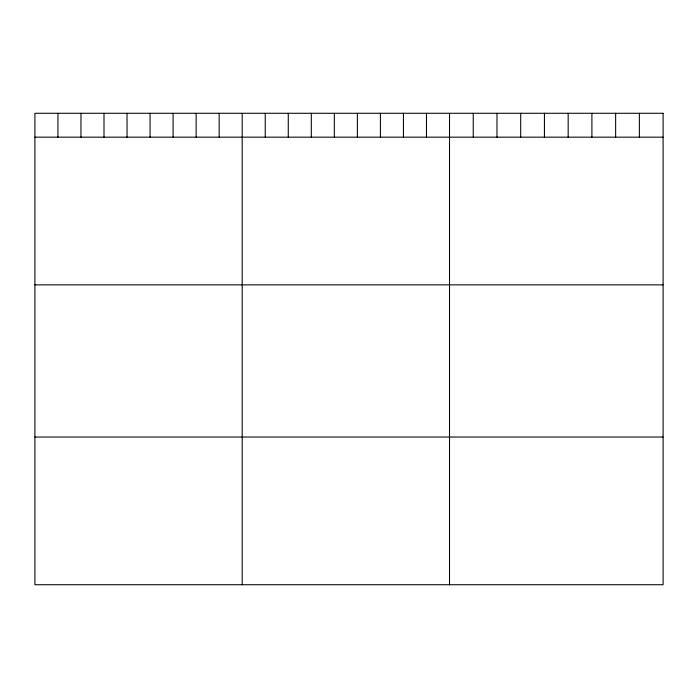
<?xml version="1.0" encoding="UTF-8"?>
<svg xmlns="http://www.w3.org/2000/svg" width="698" height="698" viewBox="0 0 698 698"><rect width="100%" height="100%" fill="white"/><g stroke="black" fill="none" stroke-linecap="round" stroke-linejoin="round"><path stroke-width="1.05" d="M34.9 137.166L663.1 137.166M34.9 284.863L663.1 284.863M34.9 437.035L663.1 437.035M639.368 113.277L639.368 137.166M615.636 113.277L615.636 137.166M591.904 113.277L591.904 137.166M568.172 113.277L568.172 137.166M544.44 113.277L544.44 137.166M520.708 113.277L520.708 137.166M496.976 113.277L496.976 137.166M473.244 113.277L473.244 137.166M449.512 113.277L449.512 584.723M426.478 113.277L426.478 137.166M403.444 113.277L403.444 137.166M380.41 113.277L380.41 137.166M357.376 113.277L357.376 137.166M334.342 113.277L334.342 137.166M311.308 113.277L311.308 137.166M288.274 113.277L288.274 137.166M265.24 113.277L265.24 137.166M242.206 113.277L242.206 584.723M219.172 113.277L219.172 137.166M196.138 113.277L196.138 137.166M173.104 113.277L173.104 137.166M150.07 113.277L150.07 137.166M127.036 113.277L127.036 137.166M104.002 113.277L104.002 137.166M80.968 113.277L80.968 137.166M57.934 113.277L57.934 137.166M663.1 113.277L34.9 113.277L34.9 584.723L663.1 584.723L663.1 113.277"/></g></svg>
